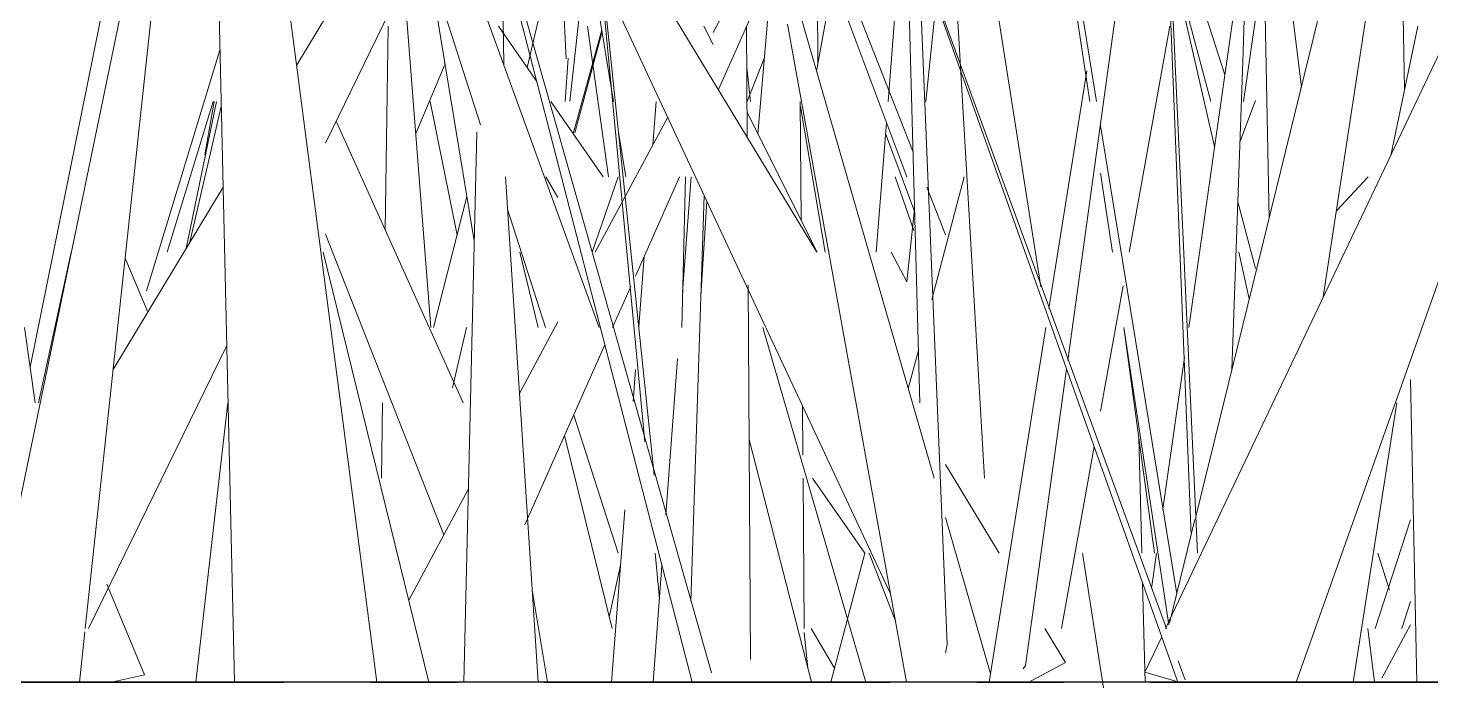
# Model space of a CAD drawing. Header units: millimetres. Extents: x -10020 to 20888, y -4665 to 12339.
# Drawn here: x 1641.5 to 1692.9, y 3047.8 to 3072 of the extents above; entities that cross this region are included whole.
import ezdxf

# ---------------------------------------------------------------- set-up
doc = ezdxf.new("R2010")
doc.units = ezdxf.units.MM
doc.linetypes.add('Grid Line 1_2_', pattern=[22.225, 12.7, -3.175, 3.175, -3.175])
doc.layers.add('G-IMPT', color=8, linetype='Continuous', lineweight=9)

# ---------------------------------------------------------------- blocks, each defined once
blk = doc.blocks.new('Grass Array - 25_dwg-V17-West')
at = {"layer": 'G-IMPT'}
for p, q in [((1679.637, 3059.791), (1686.156, 3106.974)), ((1675.212, 3049.378), (1673.014, 3102.931)), ((1649.094, 3048), (1647.988, 3096.612)), ((1683.219, 3049.962), (1704.815, 3095.368)), ((1673.284, 3092.846), (1674.211, 3058.239)), ((1652.433, 3067.755), (1664.223, 3091.91)), ((1648.037, 3091.347), (1641.613, 3059.539)), ((1680.441, 3069.275), (1677.229, 3090.58)), ((1684.156, 3053.392), (1682.763, 3088.297)), ((1649.108, 3088.006), (1654.316, 3048)), ((1674.704, 3087.678), (1678.647, 3062.488)), ((1676.581, 3055.48), (1674.704, 3087.678)), ((1659.608, 3084.258), (1651.374, 3070.604)), ((1639.859, 3048), (1647.288, 3083.922)), ((1678.473, 3082.926), (1680.693, 3069.275)), ((1688.193, 3069.802), (1686.69, 3082.054)), ((1683.091, 3081.093), (1684.385, 3052.721)), ((1666.575, 3048.341), (1657.453, 3080.559)), ((1658.964, 3070.637), (1658.817, 3080.385)), ((1676.581, 3055.48), (1675.119, 3080.567)), ((1668.562, 3061.016), (1659.558, 3080.311)), ((1664.131, 3056.807), (1661.936, 3080.052)), ((1660.726, 3079.794), (1670.441, 3063.757)), ((1690.615, 3079.648), (1684.323, 3054.072)), ((1683.247, 3049.962), (1672.745, 3078.753)), ((1646.598, 3077.521), (1643.628, 3049.962)), ((1674.737, 3055.48), (1668.39, 3077.468)), ((1673.047, 3069.275), (1673.697, 3077.434)), ((1674.432, 3069.275), (1675.296, 3077.533)), ((1688.999, 3062.115), (1691.317, 3077.334)), ((1656.778, 3076.657), (1662.465, 3060.998)), ((1661.258, 3076.668), (1659.825, 3070.52)), ((1669.926, 3076.667), (1673.737, 3066.516)), ((1673.965, 3067.427), (1670.345, 3076.64)), ((1684.069, 3060.998), (1686.24, 3076.232)), ((1686.058, 3071.098), (1686.24, 3076.232)), ((1686.804, 3075.919), (1687.009, 3064.99)), ((1658.113, 3068.428), (1656.07, 3074.793)), ((1661.253, 3070.847), (1661.062, 3074.793)), ((1661.387, 3069.275), (1661.999, 3074.793)), ((1662.991, 3069.275), (1662.084, 3074.793)), ((1668.238, 3074.793), (1666.634, 3071.802)), ((1670.473, 3070.619), (1670.461, 3074.793)), ((1685.389, 3070.261), (1683.941, 3074.793)), ((1657.888, 3064.177), (1656.196, 3074.401)), ((1658.991, 3074.608), (1665.868, 3048)), ((1662.546, 3074.192), (1664.483, 3055.589)), ((1666.833, 3069.713), (1668.937, 3074.445)), ((1686.831, 3074.504), (1686.068, 3069.275)), ((1691.976, 3069.726), (1691.881, 3074.349)), ((1668.28, 3068.085), (1668.792, 3074.118)), ((1671.03, 3073.725), (1670.432, 3070.393)), ((1683.68, 3073.768), (1684.88, 3069.275)), ((1655.313, 3073.656), (1656.29, 3060.998)), ((1674.729, 3073.166), (1683.666, 3048)), ((1685.014, 3067.629), (1683.676, 3073.489)), ((1654.62, 3064.566), (1654.734, 3072.034)), ((1654.62, 3064.566), (1654.734, 3072.034)), ((1658.773, 3072.034), (1660.18, 3070.01)), ((1662.558, 3071.908), (1661.515, 3068.089)), ((1661.572, 3068.132), (1662.568, 3071.843)), ((1662.038, 3072.034), (1662.803, 3066.516)), ((1666.303, 3072.034), (1666.634, 3071.373)), ((1667.89, 3067.967), (1667.866, 3072.034)), ((1669.36, 3072.109), (1673.72, 3048)), ((1683.369, 3072.034), (1681.882, 3063.757)), ((1691.468, 3067.306), (1692.46, 3072.034)), ((1648.567, 3071.156), (1645.873, 3062.342)), ((1686.058, 3071.098), (1685.644, 3059.441)), ((1655.741, 3068.11), (1656.815, 3070.658)), ((1661.215, 3069.275), (1661.324, 3070.873)), ((1667.886, 3069.275), (1668.518, 3070.892)), ((1667.875, 3070.524), (1668.002, 3069.275)), ((1680.328, 3070.406), (1678.94, 3061.691)), ((1646.636, 3063.757), (1648.322, 3069.275)), ((1647.326, 3063.891), (1648.441, 3069.275)), ((1647.463, 3064.119), (1648.614, 3069.093)), ((1648.011, 3067.329), (1648.353, 3069.275)), ((1656.275, 3069.275), (1657.256, 3064.386)), ((1660.69, 3069.275), (1662.608, 3066.516)), ((1664.55, 3069.275), (1664.428, 3067.686)), ((1669.834, 3069.275), (1669.866, 3064.915)), ((1670.748, 3063.757), (1669.835, 3069.101)), ((1685.94, 3067.783), (1686.514, 3069.318)), ((1695.552, 3069.275), (1688, 3048)), ((1657.473, 3058.239), (1652.822, 3068.553)), ((1664.974, 3068.705), (1662.321, 3063.757)), ((1667.885, 3068.874), (1670.445, 3063.757)), ((1657.982, 3068.157), (1657.505, 3048)), ((1663.444, 3066.516), (1663.174, 3068.156)), ((1672.608, 3063.757), (1672.987, 3068.515)), ((1672.954, 3068.11), (1674.024, 3065.227)), ((1680.836, 3068.396), (1683.626, 3051.238)), ((1660.224, 3048), (1659.03, 3066.516)), ((1660.954, 3065.764), (1660.512, 3066.516)), ((1660.954, 3065.763), (1660.512, 3066.516)), ((1663.153, 3066.516), (1662.201, 3063.757)), ((1663.794, 3062.881), (1665.411, 3066.516)), ((1665.486, 3060.998), (1665.623, 3066.516)), ((1665.835, 3066.516), (1665.518, 3062.289)), ((1673.999, 3064.552), (1673.307, 3066.516)), ((1675.838, 3066.516), (1674.651, 3062.023)), ((1681.273, 3063.757), (1680.836, 3066.654)), ((1690.641, 3066.516), (1689.48, 3065.274)), ((1648.681, 3066.14), (1644.651, 3059.457)), ((1675.155, 3064.396), (1674.469, 3066.144)), ((1656.387, 3060.998), (1657.619, 3065.801)), ((1665.821, 3050.953), (1666.314, 3065.833)), ((1666.414, 3065.618), (1666.192, 3062.155)), ((1685.863, 3065.597), (1686.514, 3063.157)), ((1660.498, 3060.998), (1659.106, 3065.335)), ((1673.741, 3062.667), (1674.021, 3065.338)), ((1652.433, 3064.412), (1656.765, 3053.395)), ((1643.109, 3063.757), (1641.918, 3058.239)), ((1645.091, 3063.533), (1645.919, 3061.559)), ((1652.354, 3063.757), (1656.219, 3048)), ((1659.552, 3063.757), (1660.229, 3060.998)), ((1664.114, 3063.599), (1663.916, 3061.03)), ((1673.741, 3062.667), (1673.162, 3063.757)), ((1686.286, 3062.052), (1685.897, 3063.757)), ((1662.957, 3060.998), (1663.625, 3062.5)), ((1668.004, 3048.831), (1667.922, 3062.549)), ((1681.661, 3062.526), (1680.836, 3057.936)), ((1641.407, 3060.998), (1641.796, 3058.239)), ((1657.606, 3060.998), (1657.091, 3058.788)), ((1660.954, 3061.207), (1659.542, 3058.574)), ((1672.236, 3048), (1668.465, 3060.998)), ((1673.134, 3051.236), (1668.571, 3060.998)), ((1678.829, 3060.998), (1676.758, 3048)), ((1683.332, 3050.101), (1681.689, 3060.998)), ((1681.689, 3060.998), (1682.814, 3052.721)), ((1643.748, 3049.962), (1648.813, 3060.34)), ((1659.739, 3053.764), (1662.673, 3060.361)), ((1665.335, 3059.852), (1664.905, 3054.126)), ((1674.159, 3060.159), (1673.79, 3058.76)), ((1683.121, 3054.345), (1683.911, 3059.894)), ((1663.794, 3059.44), (1663.705, 3058.282)), ((1678.091, 3048.605), (1679.592, 3059.471)), ((1692.424, 3048), (1692.195, 3059.091)), ((1648.854, 3058.239), (1647.687, 3048)), ((1654.481, 3055.48), (1654.523, 3058.239)), ((1654.481, 3055.48), (1654.523, 3058.239)), ((1691.692, 3058.239), (1690.097, 3048)), ((1663.156, 3052.721), (1661.529, 3057.788)), ((1669.917, 3058.118), (1669.93, 3056.315)), ((1661.198, 3057.044), (1662.935, 3049.962)), ((1667.956, 3056.896), (1670.245, 3048)), ((1682.348, 3052.721), (1682.237, 3056.969)), ((1680.601, 3056.63), (1679.403, 3049.962)), ((1675.155, 3055.974), (1677.126, 3052.721)), ((1669.937, 3055.48), (1669.978, 3049.962)), ((1670.277, 3055.48), (1672.194, 3052.721)), ((1657.673, 3055.088), (1655.483, 3051.003)), ((1663.4, 3054.317), (1662.915, 3048)), ((1676.807, 3048.308), (1675.155, 3054.029)), ((1684.296, 3053.962), (1683.361, 3050.159)), ((1690.893, 3049.962), (1692.195, 3053.944)), ((1664.674, 3051.053), (1664.517, 3052.721)), ((1672.196, 3052.721), (1670.949, 3048)), ((1673.31, 3050.266), (1672.362, 3052.721)), ((1680.176, 3052.721), (1680.948, 3047.787)), ((1682.705, 3051.428), (1682.889, 3052.721)), ((1691.423, 3051.367), (1690.991, 3052.721)), ((1662.831, 3050.385), (1663.244, 3052.281)), ((1664.765, 3052.267), (1664.445, 3048)), ((1644.427, 3051.592), (1645.798, 3048.273)), ((1682.471, 3048), (1682.376, 3051.631)), ((1660.565, 3048), (1660.006, 3051.376)), ((1691.88, 3049.962), (1692.195, 3050.955)), ((1692.195, 3050.106), (1691.14, 3048.145)), ((1643.615, 3049.845), (1643.416, 3048)), ((1669.979, 3049.823), (1670.112, 3048.517)), ((1671.083, 3048.507), (1670.229, 3049.962)), ((1671.083, 3048.507), (1670.229, 3049.962)), ((1678.797, 3049.962), (1679.549, 3048.721)), ((1682.461, 3048.368), (1683.076, 3049.661)), ((1690.868, 3048), (1690.627, 3049.962)), ((1675.212, 3049.378), (1675.155, 3049.074)), ((1678.091, 3048.605), (1677.996, 3048.482)), ((1678.202, 3048), (1679.549, 3048.721)), ((1683.931, 3048.088), (1683.676, 3048.785)), ((1644.588, 3048), (1645.798, 3048.273)), ((1682.461, 3048.368), (1683.663, 3048.008))]:
    blk.add_line(p, q, dxfattribs=at)
blk = doc.blocks.new('Grass Array - Grass Array-439229-West')
blk.add_blockref('Grass Array - 25_dwg-V17-West', (0, 0))

msp = doc.modelspace()

# ---------------------------------------------------------------- linework, layer by layer
msp.add_line((4710.823, 3048), (-7496.271, 3048))
at = {"linetype": 'Grid Line 1_2_'}
msp.add_line((-7496.271, 3048), (19186.713, 3048), dxfattribs=at)

# ---------------------------------------------------------------- block references
msp.add_blockref('Grass Array - Grass Array-439229-West', (0, 0))

doc.saveas('drawing.dxf')
